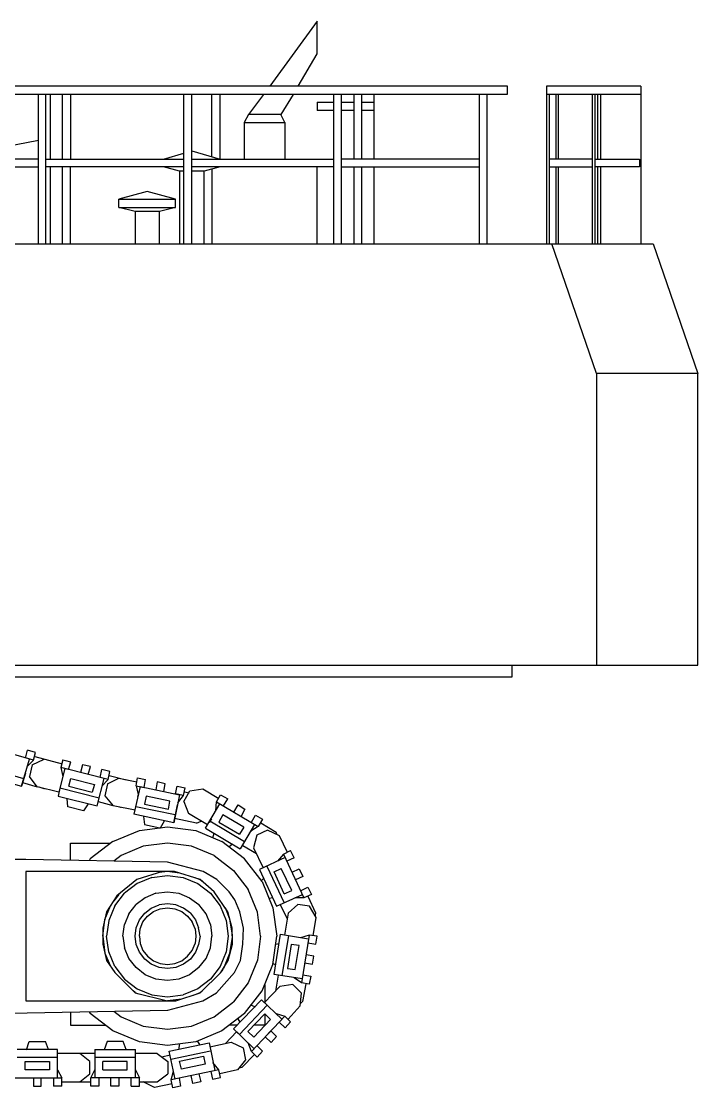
# Model space of a CAD drawing. Extents: x -121210 to 57230, y 84783 to 157800.
# Drawn here: x -54055 to -52384, y 150584 to 153219 of the extents above; entities that cross this region are included whole.
import ezdxf

# ---------------------------------------------------------------- set-up
doc = ezdxf.new("R2010")
doc.units = 0
doc.header["$MEASUREMENT"] = 0
doc.layers.get('0').update_dxf_attribs({"linetype": 'CONTINUOUS'})

# ---------------------------------------------------------------- blocks, each defined once
blk = doc.blocks.new('A$C586714EF')
for p, q in [((9062.4, 2642.6), (8945.2, 2482.8)), ((9062.4, 2562.7), (9062.4, 2642.6)), ((9015.4, 2482.2), (9062.4, 2562.7)), ((9532.9, 2482.8), (7932.3, 2482.8)), ((9532.9, 2462.7), (9532.9, 2482.8)), ((9862.3, 2482.8), (9628.8, 2482.8)), ((9628.8, 2482.8), (9628.8, 2092.8)), ((9862.3, 2482.8), (9862.3, 2092.8)), ((7922.5, 2462.7), (9532.9, 2462.7)), ((8372.6, 2462.7), (8372.6, 2092.8)), ((8392.1, 2092.8), (8392.1, 2462.7)), ((8402.8, 2462.7), (8402.8, 2302.3)), ((8433, 2302.3), (8433, 2462.7)), ((8452.5, 2462.7), (8452.5, 2302.3)), ((8732.2, 2462.7), (8732.2, 2092.8)), ((8752.6, 2092.8), (8752.6, 2462.7)), ((8802.3, 2307.6), (8802.3, 2462.7)), ((8822.7, 2302.3), (8822.7, 2462.7)), ((8930.1, 2462.1), (8892.8, 2412.4)), ((9002.9, 2462.1), (8972.7, 2412.4)), ((9102.4, 2462.7), (9102.4, 2092.8)), ((9122.8, 2092.8), (9122.8, 2462.7)), ((9153, 2462.7), (9153, 2302.3)), ((9172.5, 2302.3), (9172.5, 2462.7)), ((9202.7, 2462.7), (9202.7, 2302.3)), ((9462.8, 2462.7), (9462.8, 2092.8)), ((9482.3, 2092.8), (9482.3, 2462.7)), ((9628.8, 2462.7), (9862.3, 2462.7)), ((9636.8, 2092.8), (9636.8, 2462.7)), ((9651.9, 2462.7), (9651.9, 2302.3)), ((9659, 2302.3), (9659, 2462.7)), ((9741.6, 2462.7), (9741.6, 2092.8)), ((9749.5, 2092.8), (9749.5, 2462.7)), ((9754.9, 2462.7), (9754.9, 2302.3)), ((9762.9, 2302.3), (9762.9, 2462.7)), ((9062.4, 2442.6), (9103.2, 2442.6)), ((9062.4, 2442.6), (9062.4, 2422.4)), ((9123.7, 2442.6), (9153, 2442.6)), ((9172.5, 2442.6), (9202.7, 2442.6)), ((8892.8, 2412.4), (8882.2, 2392.8)), ((8972.7, 2412.4), (8892.8, 2412.4)), ((8982.5, 2392.8), (8972.7, 2412.4)), ((9102.4, 2422.4), (9062.4, 2422.4)), ((9153, 2422.4), (9122.8, 2422.4)), ((9202.7, 2422.4), (9172.5, 2422.4)), ((8882.2, 2392.8), (8982.5, 2392.8)), ((8882.2, 2392.8), (8882.2, 2301.7)), ((8982.5, 2392.8), (8982.5, 2302.3)), ((8373.5, 2348.5), (8292.7, 2332.5)), ((8752.6, 2322.4), (8822.7, 2302.3)), ((8372.6, 2302.3), (8032.6, 2302.3)), ((8392.1, 2302.3), (8732.2, 2302.3)), ((8682.4, 2302.3), (8733, 2316.5)), ((8752.6, 2302.3), (9102.4, 2302.3)), ((9462.8, 2302.3), (9122.8, 2302.3)), ((9741.6, 2302.3), (9636.8, 2302.3)), ((9749.5, 2302.3), (9858.7, 2302.3)), ((9858.7, 2302.3), (9858.7, 2282.8)), ((8032.6, 2282.8), (8372.6, 2282.8)), ((8732.2, 2282.8), (8392.1, 2282.8)), ((8402.8, 2282.8), (8402.8, 2092.8)), ((8433, 2092.8), (8433, 2282.2)), ((8452.5, 2092.8), (8452.5, 2282.8)), ((8722.4, 2272.7), (8682.4, 2282.8)), ((8732.2, 2272.7), (8722.4, 2272.7)), ((8722.4, 2272.7), (8722.4, 2092.8)), ((9102.4, 2282.8), (8752.6, 2282.8)), ((8782.8, 2272.7), (8752.6, 2272.7)), ((8822.7, 2282.8), (8782.8, 2272.7)), ((8782.8, 2092.8), (8782.8, 2272.7)), ((8802.3, 2277.4), (8802.3, 2092.8)), ((9062.4, 2092.8), (9062.4, 2282.8)), ((9122.8, 2282.8), (9462.8, 2282.8)), ((9153, 2282.2), (9153, 2092.8)), ((9172.5, 2092.8), (9172.5, 2282.8)), ((9202.7, 2282.8), (9202.7, 2092.8)), ((9636.8, 2282.8), (9741.6, 2282.8)), ((9651.9, 2282.2), (9651.9, 2092.8)), ((9659, 2092.8), (9659, 2282.8)), ((9858.7, 2282.8), (9749.5, 2282.8)), ((9754.9, 2282.2), (9754.9, 2092.8)), ((9762.9, 2092.8), (9762.9, 2282.8)), ((8642.5, 2222.4), (8572.4, 2202.9)), ((8712.6, 2202.9), (8642.5, 2222.4)), ((8572.4, 2182.7), (8572.4, 2202.9)), ((8572.4, 2202.9), (8712.6, 2202.9)), ((8712.6, 2182.7), (8712.6, 2202.9)), ((8612.3, 2172.7), (8572.4, 2182.7)), ((8572.4, 2182.7), (8712.6, 2182.7)), ((8672.7, 2172.7), (8612.3, 2172.7)), ((8612.3, 2172.7), (8612.3, 2092.8)), ((8712.6, 2182.7), (8672.7, 2172.7)), ((8672.7, 2092.8), (8672.7, 2172.7)), ((7892.3, 2092.8), (9892.5, 2092.8)), ((9752.2, 1772.6), (9642.1, 2092.8)), ((9892.5, 2092.8), (10002.6, 1772.6)), ((9752.2, 1772.6), (9752.2, 1052.3)), ((10002.6, 1772.6), (9752.2, 1772.6)), ((10002.6, 1052.3), (10002.6, 1772.6)), ((6132.7, 1052.3), (10002.6, 1052.3)), ((9543.6, 1052.3), (9543.6, 1022.7)), ((9543.6, 1022.7), (6562.4, 1022.7)), ((8361.1, 817.3), (8254.5, 847.5)), ((8331.8, 752.8), (8351.3, 819.7)), ((8341.5, 822.7), (8346.9, 842.2)), ((8361.1, 817.3), (8345.1, 800.8)), ((8366.4, 836.3), (8346.9, 842.2)), ((8358.4, 806.1), (8387.7, 819.7)), ((8361.1, 817.3), (8366.4, 836.3)), ((8364.6, 826.8), (8432.1, 808.5)), ((8433.9, 818.5), (8429.4, 799)), ((8433.9, 818.5), (8453.4, 813.2)), ((8241.2, 799.6), (8337.1, 771.8)), ((8358.4, 806.1), (8351.3, 777.1)), ((8439.2, 796.6), (8424.1, 738)), ((8448.1, 794.3), (8429.4, 799)), ((8429.4, 799), (8433.9, 777.1)), ((8545.7, 770), (8439.2, 796.6)), ((8443.6, 815.6), (8443.6, 816.2)), ((8448.1, 794.3), (8453.4, 813.2)), ((8482.7, 806.1), (8477.4, 787.2)), ((8502.2, 801.4), (8482.7, 806.1)), ((8496.9, 781.8), (8502.2, 801.4)), ((8526.2, 774.7), (8530.6, 794.3)), ((8550.2, 789.5), (8530.6, 794.3)), ((8235.9, 780.1), (8331.8, 752.8)), ((8341.5, 785.4), (8331.8, 752.8)), ((8370.8, 751.6), (8351.3, 777.1)), ((8449, 752.8), (8453.4, 772.4)), ((8453.4, 772.4), (8512, 757.6)), ((8519.1, 704.3), (8536, 772.4)), ((8530.6, 752.8), (8545.7, 770)), ((8543.9, 758.8), (8572.4, 773)), ((8545.7, 770), (8550.2, 789.5)), ((8548.4, 779.5), (8590.1, 768.8)), ((8572.4, 773), (8616.7, 763.5)), ((8615, 754), (8618.5, 773.5)), ((8618.5, 773.5), (8638, 770)), ((8634.5, 749.9), (8638, 770)), ((8334.4, 762.3), (8370.8, 751.6)), ((8424.1, 738), (8370.8, 751.6)), ((8387.7, 746.9), (8375.3, 750.5)), ((8388.6, 746.9), (8387.7, 746.9)), ((8426.8, 748.1), (8422.3, 728.6)), ((8425, 737.4), (8424.1, 738)), ((8523.5, 723.8), (8426.8, 748.1)), ((8449, 752.8), (8506.7, 738.6)), ((8512, 757.6), (8506.7, 738.6)), ((8543.9, 758.8), (8537.7, 729.2)), ((8624.7, 752.2), (8609.6, 683.6)), ((8615, 754), (8634.5, 749.9)), ((8615, 754), (8620.3, 732.7)), ((8624.7, 752.2), (8722.4, 731.5)), ((8667.3, 763.5), (8663.8, 744)), ((8686.9, 759.3), (8667.3, 763.5)), ((8683.3, 739.8), (8686.9, 759.3)), ((8712.6, 733.9), (8716.2, 753.4)), ((8716.2, 753.4), (8736.6, 749.3)), ((8732.2, 729.8), (8736.6, 749.3)), ((8733, 715.5), (8748.1, 741.6)), ((8734.8, 739.2), (8746.4, 736.9)), ((8748.1, 741.6), (8780.1, 746.3)), ((8780.1, 746.3), (8819.2, 722.6)), ((8422.3, 728.6), (8519.1, 704.3)), ((8446.3, 701.9), (8444.5, 722.6)), ((8558.1, 704.9), (8521.7, 714.4)), ((8537.7, 729.2), (8558.1, 704.9)), ((8619.4, 727.4), (8621.2, 732.7)), ((8639.8, 728.6), (8635.4, 709)), ((8698.4, 716.1), (8639.8, 728.6)), ((8694.9, 696.6), (8698.4, 716.1)), ((8722.4, 731.5), (8708.2, 662.9)), ((8732.2, 729.8), (8712.6, 733.9)), ((8717.9, 712), (8732.2, 729.8)), ((8733, 715.5), (8744.6, 686)), ((8812.1, 692.5), (8813.8, 714.4)), ((8813.8, 714.4), (8823.6, 731.5)), ((8813.8, 714.4), (8916.8, 653.4)), ((8823.6, 731.5), (8841.3, 721.5)), ((8830.7, 704.3), (8841.3, 721.5)), ((8832.5, 726.2), (8832.5, 726.8)), ((8485.4, 692.5), (8446.3, 701.9)), ((8496.9, 709.6), (8485.4, 692.5)), ((8612.3, 693.6), (8558.1, 704.9)), ((8576.8, 700.8), (8575, 700.8)), ((8614.1, 703.1), (8711.7, 683)), ((8635.4, 709), (8694.9, 696.6)), ((8708.2, 662.9), (8717.1, 707.3)), ((8791.6, 657.5), (8744.6, 686)), ((8786.3, 649.3), (8821.8, 709.6)), ((8856.4, 688.9), (8867.1, 706.7)), ((8867.1, 706.7), (8884, 696)), ((8884, 696), (8874.2, 678.9)), ((8708.2, 662.9), (8609.6, 683.6)), ((8633.6, 678.3), (8635.4, 658.1)), ((8675.3, 649.9), (8685.1, 667.6)), ((8764.1, 661.7), (8710, 672.9)), ((8764.1, 661.7), (8775.7, 667)), ((8801.4, 672.3), (8795.2, 663.5)), ((8883.1, 615.5), (8797, 666.4)), ((8828.9, 682.4), (8819.2, 664.6)), ((8819.2, 664.6), (8870.6, 634.5)), ((8881.3, 651.6), (8828.9, 682.4)), ((8907.9, 658.7), (8872.4, 598.4)), ((8899.9, 664.1), (8909.7, 681.2)), ((8909.7, 681.2), (8927.5, 671.2)), ((8927.5, 671.2), (8916.8, 653.4)), ((8923, 662.3), (8961.2, 639.2)), ((8557.3, 616.7), (8623, 643.3)), ((8623, 643.3), (8692.2, 652.8)), ((8635.4, 658.1), (8673.6, 649.9)), ((8673.6, 649.9), (8675.3, 649.9)), ((8692.2, 652.8), (8762.3, 643.3)), ((8762.3, 643.3), (8827.1, 616.7)), ((8786.3, 649.3), (8872.4, 598.4)), ((8804.9, 625.6), (8807.6, 636.8)), ((8881.3, 651.6), (8870.6, 634.5)), ((8895.5, 636.8), (8899.1, 641.6)), ((8916.8, 653.4), (8898.2, 641.6)), ((8939.9, 644.5), (8913.3, 632.1)), ((8969.2, 630.3), (8939.9, 644.5)), ((8963.9, 632.7), (8961.2, 639.2)), ((8452.5, 570), (8452.5, 612.6)), ((8452.5, 612.6), (8551.9, 612.6)), ((8557.3, 616.7), (8501.3, 573.5)), ((8692.2, 612.6), (8632.7, 604.9)), ((8751.7, 604.9), (8692.2, 612.6)), ((8883.1, 573.5), (8827.1, 616.7)), ((8852.9, 609.6), (8844.9, 603.1)), ((8878.6, 606.6), (8912.4, 586.5)), ((8913.3, 632.1), (8905.3, 600.7)), ((8988.7, 589.5), (8969.2, 630.3)), ((8577.7, 581.8), (8559.9, 567.6)), ((8632.7, 604.9), (8577.7, 581.8)), ((8807.6, 581.8), (8751.7, 604.9)), ((8807.6, 581.8), (8855.6, 545.1)), ((8905.3, 600.7), (8929.2, 551)), ((8979, 585.3), (8964.7, 568.2)), ((8979, 585.3), (8996.7, 594.2)), ((8979, 585.3), (9029.6, 477)), ((9005.6, 575.9), (8996.7, 594.2)), ((8342.4, 572.3), (7682.8, 572.3)), ((8692.2, 565.2), (8342.4, 572.3)), ((8501.3, 573.5), (8498.7, 568.8)), ((8781, 542.7), (8692.2, 565.2)), ((8926.6, 517.9), (8883.1, 573.5)), ((8983.4, 576.5), (8919.5, 546.9)), ((8938.1, 555.2), (8980.7, 464.6)), ((9005.6, 575.9), (8987.8, 567.6)), ((8342.4, 542.7), (8342.4, 222.5)), ((8710, 542.7), (8342.4, 542.7)), ((8679.8, 542.7), (8616.7, 522.6)), ((8654, 527.3), (8617.6, 512.5)), ((8654, 527.3), (8692.2, 532.7)), ((8692.2, 542.7), (8671.8, 539.8)), ((8722.4, 538.6), (8692.2, 542.7)), ((8692.2, 532.7), (8731.3, 527.3)), ((8773, 522.6), (8710, 542.7)), ((8731.3, 527.3), (8767.7, 512.5)), ((8814.7, 522.6), (8781, 542.7)), ((8855.6, 545.1), (8892, 497.7)), ((8919.5, 546.9), (8962.1, 456.3)), ((8955.9, 541.5), (8973.6, 549.8)), ((8980.7, 487.1), (8955.9, 541.5)), ((8999.4, 495.4), (8973.6, 549.8)), ((9000.3, 540.4), (9018, 548.6)), ((9026.9, 530.3), (9009.1, 522)), ((9018, 548.6), (9026.9, 530.3)), ((8616.7, 522.6), (8567, 482.4)), ((8617.6, 512.5), (8586.6, 488.9)), ((8773, 521.4), (8760.6, 526.7)), ((8767.7, 512.5), (8798.7, 488.9)), ((8807.6, 492.4), (8773, 522.6)), ((8785.4, 511.9), (8773, 521.4)), ((8844.9, 492.4), (8814.7, 522.6)), ((8930.1, 525), (8924.8, 520.2)), ((8926.6, 517.9), (8953.2, 452.2)), ((9021.6, 494.8), (9039.3, 503.7)), ((9039.3, 503.7), (9048.2, 485.3)), ((8567, 482.4), (8542.2, 442.7)), ((8572.4, 485.9), (8559.9, 469.9)), ((8562.6, 457.5), (8586.6, 488.9)), ((8637.2, 477.6), (8615, 460.5)), ((8663.8, 488.9), (8637.2, 477.6)), ((8663.8, 488.9), (8692.2, 492.4)), ((8692.2, 492.4), (8720.6, 488.9)), ((8720.6, 488.9), (8747.2, 477.6)), ((8747.2, 477.6), (8770.3, 460.5)), ((8798.7, 488.9), (8822.7, 457.5)), ((8841.3, 442.7), (8807.6, 492.4)), ((8859.1, 472.3), (8844.9, 492.4)), ((8915, 442.1), (8892, 497.7)), ((8952.3, 477), (8944.3, 475.8)), ((8962.1, 456.3), (9026, 485.9)), ((8980.7, 487.1), (8999.4, 495.4)), ((9029.6, 477), (9007.4, 477.6)), ((9048.2, 485.3), (9029.6, 477)), ((9039.3, 481.2), (9058, 440.3)), ((8537.7, 423.8), (8551.9, 457.5)), ((8562.6, 457.5), (8547.5, 421.4)), ((8597.2, 437.4), (8615, 460.5)), ((8636.3, 439.2), (8652.3, 451.6)), ((8652.3, 451.6), (8671.8, 459.9)), ((8657.6, 443.3), (8674.4, 450.4)), ((8692.2, 462.8), (8671.8, 459.9)), ((8674.4, 450.4), (8692.2, 452.8)), ((8713.5, 459.9), (8692.2, 462.8)), ((8692.2, 452.8), (8710.8, 450.4)), ((8710.8, 450.4), (8727.7, 443.3)), ((8732.2, 451.6), (8713.5, 459.9)), ((8749, 439.2), (8732.2, 451.6)), ((8788.1, 437.4), (8770.3, 460.5)), ((8822.7, 457.5), (8837.8, 421.4)), ((8835.1, 453.4), (8845.8, 425.5)), ((8871.5, 442.7), (8859.1, 472.3)), ((8953.2, 452.2), (8963, 382.3)), ((8988.7, 424.9), (8971.9, 459.9)), ((9014.5, 461.1), (8990.5, 439.7)), ((9043.8, 456.3), (9014.5, 461.1)), ((9059.7, 428.5), (9043.8, 456.3)), ((8542.2, 442.7), (8532.4, 402.5)), ((8532.4, 382.3), (8537.7, 423.8)), ((8597.2, 437.4), (8586.6, 411.3)), ((8615, 403), (8623, 422.6)), ((8623, 422.6), (8636.3, 439.2)), ((8631.8, 417.8), (8643.4, 432.1)), ((8643.4, 432.1), (8657.6, 443.3)), ((8727.7, 443.3), (8741.9, 432.1)), ((8741.9, 432.1), (8753.5, 417.8)), ((8749, 439.2), (8761.4, 422.6)), ((8761.4, 422.6), (8769.4, 403)), ((8798.7, 411.3), (8788.1, 437.4)), ((8852, 402.5), (8841.3, 442.7)), ((8880.4, 402.5), (8871.5, 442.7)), ((8922.1, 382.3), (8915, 442.1)), ((8990.5, 439.7), (8981.6, 385.3)), ((9052.6, 383.5), (9059.7, 428.5)), ((9058, 440.3), (9057.1, 433.8)), ((8532.4, 402.5), (8532.4, 362.8)), ((8547.5, 421.4), (8542.2, 382.3)), ((8582.1, 382.3), (8586.6, 411.3)), ((8612.3, 382.3), (8615, 403)), ((8623, 382.3), (8624.7, 400.7)), ((8624.7, 400.7), (8631.8, 417.8)), ((8760.6, 400.7), (8753.5, 417.8)), ((8760.6, 400.7), (8762.3, 382.3)), ((8773, 382.3), (8769.4, 403)), ((8798.7, 411.3), (8802.3, 382.3)), ((8837.8, 421.4), (8842.2, 382.3)), ((8852.9, 385.3), (8847.6, 420.8)), ((8852.9, 362.8), (8852, 402.5)), ((8878.6, 362.8), (8880.4, 402.5)), ((8532.4, 382.3), (8537.7, 340.9)), ((8547.5, 343.9), (8542.2, 382.3)), ((8582.1, 382.3), (8586.6, 353.9)), ((8615, 361.6), (8612.3, 382.3)), ((8623, 382.3), (8624.7, 364.6)), ((8762.3, 382.3), (8760.6, 364.6)), ((8773, 382.3), (8769.4, 361.6)), ((8798.7, 353.9), (8802.3, 382.3)), ((8842.2, 382.3), (8837.8, 343.9)), ((8846.7, 340.9), (8852.9, 379.4)), ((8852.9, 382.3), (8852.9, 385.3)), ((8922.1, 382.3), (8915, 323.1)), ((8953.2, 312.5), (8963, 382.3)), ((8955.9, 288.2), (8971.9, 387.1)), ((8971.9, 387.1), (9041.1, 375.8)), ((8991.4, 383.5), (8975.4, 285.3)), ((9042.9, 385.3), (9021.6, 378.8)), ((9042.9, 385.3), (9023.3, 266.9)), ((9062.4, 382.3), (9042.9, 385.3)), ((9058.9, 362.8), (9062.4, 382.3)), ((8532.4, 362.8), (8542.2, 322.6)), ((8562.6, 307.8), (8547.5, 343.9)), ((8597.2, 327.3), (8586.6, 353.9)), ((8623, 342.7), (8615, 361.6)), ((8636.3, 326.1), (8623, 342.7)), ((8624.7, 364.6), (8631.8, 347.4)), ((8631.8, 347.4), (8643.4, 333.2)), ((8741.9, 333.2), (8753.5, 347.4)), ((8761.4, 342.7), (8749, 326.1)), ((8753.5, 347.4), (8760.6, 364.6)), ((8769.4, 361.6), (8761.4, 342.7)), ((8788.1, 327.3), (8798.7, 353.9)), ((8837.8, 343.9), (8822.7, 307.8)), ((8842.2, 322.6), (8852.9, 362.8)), ((8873.3, 322.6), (8878.6, 362.8)), ((8968.3, 363.4), (8960.3, 362.2)), ((8998.5, 362.2), (8988.7, 303)), ((9018, 359.3), (8998.5, 362.2)), ((9008.2, 300.1), (9018, 359.3)), ((9039.3, 365.8), (9058.9, 362.8)), ((8537.7, 340.9), (8551, 310.1)), ((8542.2, 322.6), (8562.6, 292.4)), ((8615, 304.8), (8597.2, 327.3)), ((8652.3, 313.1), (8636.3, 326.1)), ((8643.4, 333.2), (8657.6, 322)), ((8657.6, 322), (8674.4, 314.9)), ((8710.8, 314.9), (8727.7, 322)), ((8727.7, 322), (8741.9, 333.2)), ((8749, 326.1), (8732.2, 313.1)), ((8770.3, 304.8), (8788.1, 327.3)), ((8824.5, 292.4), (8842.2, 322.6)), ((8831.6, 303.6), (8846.7, 340.9)), ((8858.2, 292.4), (8873.3, 322.6)), ((8915, 323.1), (8892, 267.5)), ((9031.3, 316.6), (9050.9, 313.1)), ((9054.4, 333.2), (9034.9, 336.2)), ((9050.9, 313.1), (9054.4, 333.2)), ((8562.6, 307.8), (8586.6, 276.4)), ((8562.6, 292.4), (8612.3, 242.7)), ((8637.2, 287), (8615, 304.8)), ((8671.8, 305.4), (8652.3, 313.1)), ((8692.2, 302.4), (8671.8, 305.4)), ((8674.4, 314.9), (8692.2, 312.5)), ((8692.2, 312.5), (8710.8, 314.9)), ((8713.5, 305.4), (8692.2, 302.4)), ((8732.2, 313.1), (8713.5, 305.4)), ((8770.3, 304.8), (8747.2, 287)), ((8773, 242.7), (8824.5, 292.4)), ((8822.7, 307.8), (8798.7, 276.4)), ((8813.8, 242.7), (8858.2, 292.4)), ((8823.6, 291.8), (8829.8, 300.1)), ((8926.6, 247.4), (8953.2, 312.5)), ((8960.3, 311.3), (8954.1, 314.3)), ((8988.7, 303), (9008.2, 300.1)), ((8586.6, 276.4), (8617.6, 252.7)), ((8663.8, 276.4), (8637.2, 287)), ((8692.2, 272.8), (8663.8, 276.4)), ((8720.6, 276.4), (8692.2, 272.8)), ((8747.2, 287), (8720.6, 276.4)), ((8798.7, 276.4), (8767.7, 252.7)), ((8892, 267.5), (8855.6, 220.2)), ((9025.1, 277), (8955.9, 288.2)), ((8965.6, 286.5), (8959.4, 246.8)), ((8966.5, 286.5), (8965.6, 286.5)), ((9023.3, 266.9), (9005.6, 279.9)), ((9042.9, 264), (9023.3, 266.9)), ((9034, 265.1), (9026, 221.4)), ((9026.9, 287), (9046.4, 283.5)), ((9046.4, 283.5), (9042.9, 264)), ((8612.3, 243.8), (8607.9, 247.4)), ((8612.3, 243.8), (8620.3, 240.3)), ((8612.3, 242.7), (8692.2, 222.5)), ((8617.6, 252.7), (8654, 237.9)), ((8654, 237.9), (8692.2, 232.6)), ((8692.2, 232.6), (8731.3, 237.9)), ((8713.5, 222.5), (8773, 242.7)), ((8767.7, 252.7), (8731.3, 237.9)), ((8757, 236.7), (8773, 243.8)), ((8773, 243.8), (8778.3, 247.4)), ((8780.1, 222.5), (8813.8, 242.7)), ((8883.1, 191.8), (8926.6, 247.4)), ((8970.1, 258.6), (8931.9, 219)), ((8932.8, 262.2), (8932.8, 217.8)), ((9002, 262.8), (8970.1, 258.6)), ((9023.3, 242.1), (9002, 262.8)), ((9020.7, 210.1), (9023.3, 242.1)), ((8342.4, 222.5), (8713.5, 222.5)), ((8726.8, 226.7), (8692.2, 222.5)), ((8693.1, 200), (8780.1, 222.5)), ((8807.6, 183.5), (8855.6, 220.2)), ((8855.6, 153.3), (8924.8, 225.5)), ((8939, 211.9), (8870.6, 139.7)), ((8899.9, 212.5), (8908.8, 208.3)), ((8924.8, 225.5), (8975.4, 177.6)), ((8931.9, 219), (8931.9, 218.4)), ((9026, 221.4), (9021.6, 216.6)), ((8302.5, 192.4), (8693.1, 200)), ((8452.5, 194.7), (8452.5, 162.8)), ((8498.7, 195.9), (8501.3, 191.8)), ((8557.3, 148.6), (8501.3, 191.8)), ((8559.9, 197.1), (8577.7, 183.5)), ((8883.1, 191.8), (8827.1, 148.6)), ((8891.1, 146.8), (8932.8, 190.6)), ((8982.5, 184.7), (8899.9, 97.7)), ((8932.8, 190.6), (8947, 177)), ((8932.8, 190.6), (8932.8, 162.8)), ((8961.2, 191.2), (8982.5, 184.7)), ((8982.5, 184.7), (8996.7, 171)), ((8990.5, 177.6), (9020.7, 210.1)), ((8452.5, 162.8), (8539.5, 162.8)), ((8577.7, 183.5), (8632.7, 160.4)), ((8632.7, 160.4), (8692.2, 152.7)), ((8692.2, 152.7), (8751.7, 160.4)), ((8751.7, 160.4), (8807.6, 183.5)), ((8865.3, 162.8), (8845.8, 162.8)), ((8872.4, 169.9), (8867.1, 178.7)), ((8947, 177), (8906.2, 133.2)), ((8932.8, 162.8), (8907, 162.8)), ((8983.4, 156.2), (8968.3, 169.9)), ((8996.7, 171), (8983.4, 156.2)), ((8623, 121.9), (8557.3, 148.6)), ((8827.1, 148.6), (8762.3, 121.9)), ((8836, 117.2), (8862.7, 146.2)), ((8870.6, 139.7), (8855.6, 153.3)), ((8855.6, 153.3), (8906.2, 104.8)), ((8862.7, 146.2), (8863.5, 146.2)), ((8906.2, 133.2), (8891.1, 146.8)), ((8933.7, 133.8), (8947.9, 148.6)), ((8948.8, 120.1), (8933.7, 133.8)), ((8947.9, 148.6), (8962.1, 134.3)), ((8962.1, 134.3), (8948.8, 120.1)), ((8344.2, 101.8), (8350.4, 122.5)), ((8350.4, 122.5), (8391.2, 122.5)), ((8398.3, 102.4), (8391.2, 122.5)), ((8543.1, 122.5), (8536, 101.8)), ((8583, 122.5), (8543.1, 122.5)), ((8590.1, 102.4), (8583, 122.5)), ((8692.2, 112.5), (8623, 121.9)), ((8762.3, 121.9), (8692.2, 112.5)), ((8696.6, 98.2), (8795.2, 119)), ((8721.5, 116), (8720.6, 103)), ((8773, 113.6), (8766.8, 123.7)), ((8795.2, 119), (8809.4, 50.9)), ((8797, 109.5), (8850.2, 120.7)), ((8797, 108.9), (8797, 109.5)), ((8850.2, 120.7), (8879.5, 106.5)), ((8879.5, 106.5), (8885.7, 76.9)), ((8899.9, 97.7), (8892, 119)), ((8927.5, 98.2), (8913.3, 112.5)), ((8420.5, 102.4), (8321.1, 102.4)), ((8420.5, 82.9), (8321.1, 82.9)), ((8420.5, 32.6), (8420.5, 102.4)), ((8512.9, 92.3), (8420.5, 92.3)), ((8500.4, 72.8), (8475.6, 92.3)), ((8512.9, 102.4), (8613.2, 102.4)), ((8512.9, 102.4), (8512.9, 32.6)), ((8613.2, 82.9), (8512.9, 82.9)), ((8613.2, 32.6), (8613.2, 102.4)), ((8667.3, 92.3), (8613.2, 92.3)), ((8667.3, 92.3), (8693.1, 72.8)), ((8699.3, 88.2), (8678.9, 84)), ((8711.7, 29.6), (8696.6, 98.2)), ((8701.1, 78.7), (8798.7, 99.4)), ((8722.4, 73.4), (8781.9, 85.8)), ((8781.9, 85.8), (8785.4, 66.3)), ((8907.9, 90.6), (8876, 58)), ((8899.9, 97.7), (8914.1, 84)), ((8914.1, 84), (8927.5, 98.2)), ((8340.6, 72.8), (8401, 72.8)), ((8340.6, 52.7), (8340.6, 72.8)), ((8401, 72.8), (8401, 52.7)), ((8500.4, 42.6), (8500.4, 72.8)), ((8592.8, 72.8), (8532.4, 72.8)), ((8532.4, 52.7), (8532.4, 72.8)), ((8592.8, 52.7), (8592.8, 72.8)), ((8693.1, 72.8), (8693.1, 42.6)), ((8726.8, 53.9), (8722.4, 73.4)), ((8785.4, 66.3), (8726.8, 53.9)), ((8819.2, 52.7), (8804.9, 70.4)), ((8885.7, 76.9), (8865.3, 52.1)), ((8876, 58), (8869.8, 56.8)), ((8310.5, 32.6), (8431.2, 32.6)), ((8401, 52.7), (8340.6, 52.7)), ((8361.1, 32.6), (8361.1, 12.4)), ((8380.6, 12.4), (8380.6, 32.6)), ((8410.8, 32.6), (8410.8, 12.4)), ((8420.5, 52.7), (8431.2, 32.6)), ((8431.2, 12.4), (8431.2, 32.6)), ((8475.6, 22.5), (8500.4, 42.6)), ((8503.1, 32.6), (8512.9, 52.7)), ((8623, 32.6), (8503.1, 32.6)), ((8503.1, 12.4), (8503.1, 32.6)), ((8522.6, 32.6), (8522.6, 12.4)), ((8532.4, 52.7), (8592.8, 52.7)), ((8552.8, 12.4), (8552.8, 32.6)), ((8572.4, 32.6), (8572.4, 12.4)), ((8602.5, 12.4), (8602.5, 32.6)), ((8613.2, 52.7), (8623, 32.6)), ((8623, 12.4), (8623, 32.6)), ((8667.3, 22.5), (8693.1, 42.6)), ((8819.2, 52.7), (8702, 27.8)), ((8702, 27.8), (8707.3, 49.1)), ((8705.5, 8.3), (8702, 27.8)), ((8721.5, 32), (8725, 12.4)), ((8755.2, 18.3), (8750.8, 38.5)), ((8770.3, 42.6), (8774.8, 22.5)), ((8799.6, 48.5), (8804.1, 29)), ((8804.1, 29), (8823.6, 33.1)), ((8823.6, 33.1), (8819.2, 52.7)), ((8865.3, 52.1), (8821.8, 42.6)), ((8361.1, 12.4), (8380.6, 12.4)), ((8431.2, 12.4), (8410.8, 12.4)), ((8432.1, 22.5), (8503.1, 22.5)), ((8522.6, 12.4), (8503.1, 12.4)), ((8572.4, 12.4), (8552.8, 12.4)), ((8602.5, 12.4), (8623, 12.4)), ((8623, 22.5), (8667.3, 22.5)), ((8660.2, 8.9), (8632.7, 22.5)), ((8703.7, 17.8), (8660.2, 8.9)), ((8725, 12.4), (8705.5, 8.3)), ((8774.8, 22.5), (8755.2, 18.3))]:
    blk.add_line(p, q)

msp = doc.modelspace()

# ---------------------------------------------------------------- block references
msp.add_blockref('A$C586714EF', (-62386.4, 150576.2))

doc.saveas('drawing.dxf')
